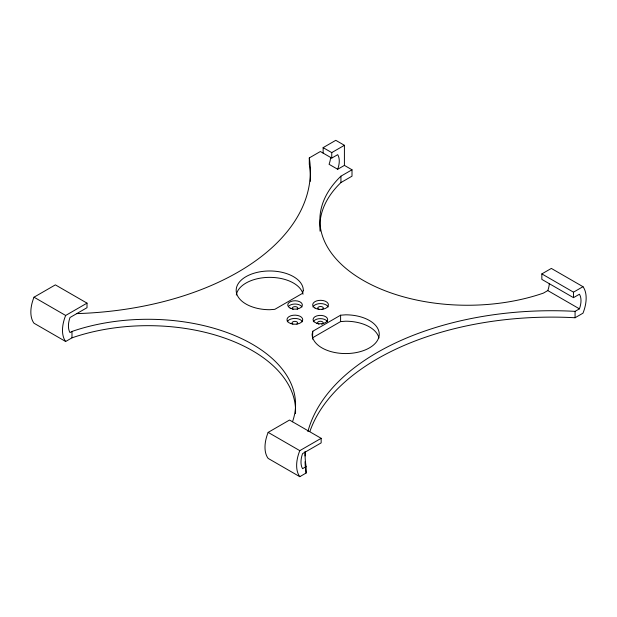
<?xml version="1.0" encoding="UTF-8"?>
<svg xmlns="http://www.w3.org/2000/svg" width="617" height="617" viewBox="0 0 617 617"><rect width="100%" height="100%" fill="white"/><g stroke="black" fill="none" stroke-linecap="round" stroke-linejoin="round"><path stroke-width="0.93" d="M312.788 331.26L312.117 334.19A33.557 19.374 0 0 0 345.682 353.564A33.557 19.374 0 0 0 379.239 334.19A33.557 19.374 0 0 0 345.682 314.817L340.599 315.202L312.788 331.26L312.449 339.119M295.481 413.66A147.579 85.2 0 0 0 222.745 337.414A147.579 85.2 0 0 0 71.981 337.846L65.657 341.494L34.012 323.231A30.634 17.685 -60 0 1 34.012 297.193L55.368 284.869L87.012 303.132L87.012 307.698L70.006 317.516A20.153 11.638 -60 0 0 70.006 332.594L71.981 331.452A147.579 85.2 0 0 1 233.365 334.992A147.579 85.2 0 0 1 292.497 421.758M323.131 153.109L323.131 147.633L335.787 140.321L344.409 145.304L344.409 165.395L352.006 169.783L352.006 176.177L340.931 182.57A147.579 85.2 0 0 0 320.092 231.221M76.485 313.621A246.808 142.496 0 0 0 309.294 157.906L320.362 151.512L331.753 158.091L337.692 154.659A19.019 10.983 -60 0 1 337.692 169.274L344.409 165.395M323.131 147.633L331.753 152.607L344.409 145.304M34.012 297.193L65.657 315.464L87.012 303.132M340.931 182.57L340.931 176.177L352.006 169.783M312.788 337.653L340.599 321.596L345.682 321.21A33.557 19.374 0 0 1 378.954 338.054M307.891 431.591A246.808 142.496 0 0 1 575.075 311.354L579.425 308.839A19.019 10.983 -60 0 0 579.425 294.232L573.494 297.656L541.849 279.385L541.849 273.902L551.343 268.426L582.988 286.689A31.637 18.263 -60 0 1 582.988 313.181L575.075 317.747A246.808 142.496 0 0 0 309.896 431.445M306.125 466.629L306.125 473.023L299.8 476.679L268.156 458.408A30.634 17.685 -60 0 1 268.156 432.378L289.512 420.046L321.156 438.317L321.156 442.883L302.569 453.618A20.153 11.638 -60 0 0 302.569 468.689L306.125 466.629A246.808 142.496 0 0 1 305.053 451.451M549.323 283.65A19.019 10.983 -60 0 1 547.788 290.576L543.438 293.09A147.579 85.2 0 0 1 363.081 280.295A147.579 85.2 0 0 1 340.931 176.177M541.849 273.902L573.494 292.173L582.988 286.689M268.156 432.378L299.8 450.649L321.156 438.317M337.692 169.274L329.069 164.299A19.019 10.983 -60 0 0 330.604 157.374M547.788 290.576L579.425 308.839M575.075 311.354L575.075 317.747M573.494 292.173L573.494 297.656M340.599 315.202L340.599 321.596M331.753 152.607L331.753 158.091M309.294 157.906L309.294 164.299A246.808 142.496 0 0 1 310.305 181.383M71.981 331.452L71.981 337.846M292.874 324.118A2.8 1.612 0 0 1 292.874 321.835A2.8 1.612 0 0 1 296.831 321.835A2.8 1.612 0 0 1 296.831 324.118M319.166 309.533A2.8 1.612 0 0 1 318.418 307.096A2.8 1.612 0 0 1 322.706 307.096A2.8 1.612 0 0 1 321.958 309.533M306.125 473.023A246.808 142.496 0 0 1 305.053 461.647M305.114 455.948A246.808 142.496 0 0 1 305.369 452.153M312.958 306.957A7.874 4.543 0 0 1 320.562 303.587A7.874 4.543 0 0 1 328.167 306.957M287.252 321.804A7.874 4.543 0 0 1 294.857 318.434A7.874 4.543 0 0 1 302.461 321.804M318.966 324.264A2.8 1.612 0 0 1 318.225 321.827A2.8 1.612 0 0 1 322.506 321.827A2.8 1.612 0 0 1 321.765 324.264M293.183 309.449A2.8 1.612 0 0 1 292.975 307.173A2.8 1.612 0 0 1 296.924 307.05A2.8 1.612 0 0 1 297.132 309.325M288.532 306.34A7.311 4.219 0 0 1 295.612 304.042A7.311 4.219 0 0 1 301.998 306.942M313.305 321.773A7.311 4.219 0 0 1 320.362 318.642A7.311 4.219 0 0 1 327.426 321.773M65.657 341.494A30.634 17.685 -60 0 1 65.657 315.464M299.8 476.679A30.634 17.685 -60 0 1 299.8 450.649M236.303 295.057A33.557 19.374 0 0 1 269.004 277.372A33.557 19.374 0 0 1 303.016 294.209M303.302 290.345L302.631 293.276L274.82 309.333L269.737 309.719A33.557 19.374 0 0 1 236.18 290.345A33.557 19.374 0 0 1 269.737 270.971A33.557 19.374 0 0 1 303.302 290.345M314.994 308.06A7.874 4.543 0 0 0 328.167 306.024A7.874 4.543 0 0 0 318.526 300.456A7.874 4.543 0 0 0 314.994 308.06M290.916 323.624A7.874 4.543 0 0 0 302.731 319.691A7.874 4.543 0 0 0 290.916 315.75A7.874 4.543 0 0 0 290.916 323.624M290.167 308.099A7.311 4.219 0 0 0 302.207 305.831A7.311 4.219 0 0 0 292.782 300.949A7.311 4.219 0 0 0 290.167 308.099M316.714 323.231A7.311 4.219 0 0 0 327.673 319.575A7.311 4.219 0 0 0 316.714 315.919A7.311 4.219 0 0 0 316.714 323.231"/></g></svg>
